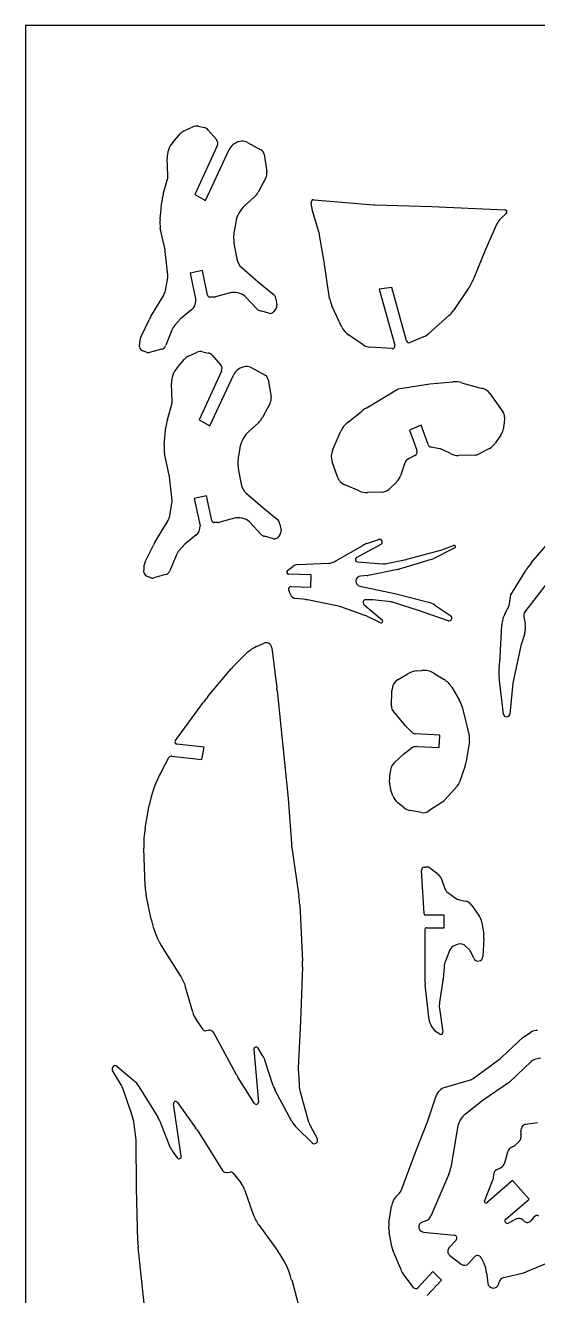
# Model space of a CAD drawing. Extents: x -388 to 195, y -213 to 246.
# Drawn here: x -388 to -265.9, y -56.7 to 246 of the extents above; entities that cross this region are included whole.
import ezdxf

# ---------------------------------------------------------------- set-up
doc = ezdxf.new("R2010")
doc.units = 0
doc.layers.add('CYAN', color=4, linetype='CONTINUOUS')

msp = doc.modelspace()

# ---------------------------------------------------------------- linework, layer by layer
at = {"layer": 'CYAN'}
for p, q in [((195, 246), (-388, 246)), ((-388, 246), (-388, -213)), ((-350.16, 220.88), (-348.1, 221.82)), ((-346.76, 221.95), (-345.4, 221.65)), ((-344.41, 221.05), (-342.48, 218.79)), ((-352.86, 218.13), (-351.08, 220.19)), ((-335.06, 218.1), (-331.84, 216.32)), ((-342.27, 217.28), (-347.6, 205.73)), ((-345.03, 204.25), (-339.4, 216.39)), ((-331.09, 215.28), (-330.45, 211.09)), ((-354.05, 210.12), (-354.18, 214.33)), ((-355.14, 205.78), (-354.17, 209.13)), ((-330.7, 209.65), (-332.49, 206.28)), ((-355.88, 199.81), (-355.49, 203.95)), ((-347.6, 205.73), (-345.03, 204.25)), ((-333.47, 205.04), (-335.68, 203.06)), ((-319.75, 202.61), (-319.86, 203.8)), ((-319.22, 204.44), (-304.99, 203.25)), ((-304.6, 203.23), (-291.08, 202.81)), ((-291.08, 202.81), (-273.71, 202.04)), ((-318.03, 196.83), (-319.59, 201.79)), ((-273.4, 201.17), (-274.67, 199.96)), ((-354.72, 192.52), (-355.84, 197.7)), ((-337.86, 199.11), (-338.22, 196.98)), ((-275.59, 198.69), (-278.34, 192.57)), ((-316.79, 189.64), (-317.86, 196.04)), ((-354.05, 186.47), (-354.66, 192.12)), ((-338.21, 193.63), (-337.62, 190.39)), ((-278.34, 192.57), (-281.07, 185.8)), ((-336.42, 188.28), (-332.41, 184.81)), ((-315.48, 180.94), (-316.79, 189.64)), ((-354.62, 182.83), (-354.07, 185.88)), ((-345.82, 187.61), (-348.72, 186.97)), ((-348.72, 186.97), (-347.36, 180.42)), ((-344.58, 181.69), (-345.82, 187.61)), ((-332.41, 184.81), (-329.04, 182.07)), ((-358.09, 176.63), (-355.03, 181.74)), ((-339.2, 182.28), (-342.67, 181.34)), ((-337.32, 182.26), (-337.89, 182.35)), ((-300.68, 183.57), (-303.63, 183.17)), ((-303.63, 183.17), (-299.91, 169.79)), ((-297.13, 170.83), (-300.68, 183.57)), ((-282.36, 183.37), (-285.95, 178.07)), ((-343.12, 181.27), (-344.06, 181.26)), ((-332.78, 178.41), (-335.64, 181.36)), ((-328.32, 180.84), (-328.07, 179.38)), ((-312.53, 174.08), (-314.93, 179.21)), ((-360.42, 171.84), (-358.52, 175.84)), ((-351, 176.11), (-352.34, 174.6)), ((-348.37, 178.22), (-351, 176.11)), ((-329.85, 177.4), (-332.01, 177.96)), ((-328.34, 178.32), (-328.86, 177.72)), ((-287.02, 176.85), (-291.83, 172.59)), ((-353.08, 173.38), (-354.55, 169.76)), ((-360.77, 169.39), (-360.82, 169.86)), ((-307.47, 169.86), (-310.96, 172.24)), ((-293.07, 171.82), (-296.26, 170.43)), ((-359.13, 168.1), (-360.08, 168.43)), ((-355.56, 168.82), (-358.41, 168.06)), ((-349.14, 167.16), (-347.08, 168.1)), ((-345.75, 168.24), (-344.38, 167.93)), ((-343.39, 167.33), (-341.46, 165.1)), ((-300.56, 169), (-305.88, 169.34)), ((-351.84, 164.41), (-350.06, 166.47)), ((-341.26, 163.57), (-346.59, 152.04)), ((-334.05, 164.38), (-330.82, 162.62)), ((-353.03, 156.4), (-353.16, 160.64)), ((-344.01, 150.55), (-338.38, 162.67)), ((-330.1, 161.58), (-329.43, 157.37)), ((-299.12, 159.4), (-291.6, 160.59)), ((-291.6, 160.59), (-286.08, 161.05)), ((-284.04, 160.86), (-279.09, 159.51)), ((-306.75, 154.81), (-299.12, 159.4)), ((-277.28, 158.26), (-274.15, 153.9)), ((-354.15, 152.06), (-353.16, 155.41)), ((-329.68, 155.95), (-331.49, 152.56)), ((-346.59, 152.04), (-344.01, 150.55)), ((-311.26, 151.32), (-307.89, 154.02)), ((-273.78, 152.68), (-273.83, 151.07)), ((-354.9, 146.09), (-354.5, 150.25)), ((-332.46, 151.32), (-334.66, 149.34)), ((-314.76, 144.77), (-312.78, 149.34)), ((-293.69, 150.75), (-296.41, 149.53)), ((-296.41, 149.53), (-294.69, 144.79)), ((-292, 146.14), (-293.69, 150.75)), ((-274.7, 148.39), (-276.04, 146.41)), ((-336.85, 145.39), (-337.22, 143.29)), ((-289.25, 145.12), (-291.26, 145.49)), ((-353.71, 138.8), (-354.84, 144)), ((-295.17, 143.51), (-296.54, 142.8)), ((-286.5, 143.88), (-288.51, 144.87)), ((-280.94, 143.61), (-284.79, 143.51)), ((-277.37, 145.19), (-279.85, 143.91)), ((-337.19, 139.92), (-336.6, 136.67)), ((-313.62, 138.4), (-314.86, 142)), ((-297.6, 141.55), (-298.6, 138.65)), ((-353.04, 132.75), (-353.65, 138.43)), ((-308.44, 135.06), (-311.83, 136.49)), ((-299.54, 137.19), (-301.32, 135.5)), ((-344.83, 133.89), (-347.73, 133.25)), ((-347.73, 133.25), (-346.34, 126.73)), ((-343.59, 127.99), (-344.83, 133.89)), ((-335.43, 134.59), (-331.39, 131.09)), ((-303.08, 134.76), (-306.43, 134.67)), ((-353.6, 129.11), (-353.06, 132.16)), ((-331.39, 131.09), (-328.02, 128.36)), ((-357.07, 122.91), (-354, 128.02)), ((-342.1, 127.54), (-343.04, 127.54)), ((-338.19, 128.56), (-341.65, 127.62)), ((-336.3, 128.54), (-336.87, 128.64)), ((-331.76, 124.69), (-334.61, 127.67)), ((-327.31, 127.15), (-327.05, 125.66)), ((-347.36, 124.5), (-349.99, 122.39)), ((-328.84, 123.68), (-331, 124.25)), ((-327.33, 124.62), (-327.85, 124)), ((-359.42, 118.15), (-357.5, 122.11)), ((-349.99, 122.39), (-351.32, 120.88)), ((-314.01, 118.37), (-307.53, 122.08)), ((-303.26, 122.29), (-309.11, 119.1)), ((-306.58, 122.51), (-303.78, 123.48)), ((-285.66, 121.47), (-290.76, 118.92)), ((-289, 120.98), (-285.93, 122.09)), ((-267.33, 117.98), (-262.38, 123.83)), ((-352.07, 119.66), (-353.53, 116.04)), ((-308.91, 118.18), (-302.76, 117.7)), ((-301.94, 117.75), (-297.26, 118.74)), ((-291.26, 118.72), (-298.87, 116.44)), ((-297.11, 118.77), (-289, 120.98)), ((-359.77, 115.69), (-359.8, 116.14)), ((-354.57, 115.13), (-357.4, 114.33)), ((-325.54, 116.07), (-324.28, 117.04)), ((-319.84, 115.08), (-325.27, 115.23)), ((-322.99, 117.5), (-315.75, 117.81)), ((-319.99, 112.1), (-319.84, 115.08)), ((-299.19, 116.36), (-306.28, 114.93)), ((-272.27, 110.29), (-268.67, 116.14)), ((-260.34, 117.38), (-268.92, 106.27)), ((-358.12, 114.37), (-359.06, 114.73)), ((-324.67, 112.25), (-319.99, 112.1)), ((-308.29, 112.35), (-299.61, 110.51)), ((-306.5, 114.9), (-308.14, 114.75)), ((-324.87, 110.51), (-325.24, 111.5)), ((-321.25, 109.18), (-323.46, 109.4)), ((-313.4, 107.61), (-320.78, 109.08)), ((-305.16, 109.13), (-306.87, 109.11)), ((-300.83, 108.61), (-305.16, 109.13)), ((-299.61, 110.51), (-291.9, 108.56)), ((-272.64, 107.66), (-272.27, 110.29)), ((-307.07, 105.41), (-312.8, 107.44)), ((-307.3, 108.01), (-302.88, 104.27)), ((-294.26, 106.57), (-300.01, 108.41)), ((-287.22, 104.14), (-294.26, 106.57)), ((-290.36, 107.86), (-286.62, 105.31)), ((-273.63, 105.9), (-272.64, 107.66)), ((-303.31, 103.65), (-306.45, 105.14)), ((-274.8, 95.64), (-274.45, 103.05)), ((-269.17, 105.09), (-268.85, 103.45)), ((-268.97, 101.14), (-269.69, 98.86)), ((-332.93, 97.95), (-331.24, 98.74)), ((-329.28, 97.67), (-328.06, 88.08)), ((-270.06, 97.43), (-271.77, 89.29)), ((-338.14, 93.53), (-335.74, 95.95)), ((-275.07, 92.94), (-274.83, 95.2)), ((-344.48, 86.05), (-339.03, 92.57)), ((-299.14, 90.09), (-296.81, 91.48)), ((-294.73, 92.17), (-293.51, 92.29)), ((-290.61, 91.62), (-288.18, 90.11)), ((-286.37, 88.3), (-284.56, 85.25)), ((-274.05, 81.86), (-275.07, 90.63)), ((-271.77, 89.29), (-272.49, 81.88)), ((-328, 87.49), (-325.37, 61.8)), ((-300.73, 83.77), (-300.63, 87.54)), ((-352.24, 75.56), (-345.55, 84.69)), ((-299.12, 81.26), (-300.26, 82.5)), ((-283.89, 83.64), (-282.21, 76.8)), ((-297.48, 79.13), (-299.12, 81.26)), ((-295.72, 77.45), (-297.48, 79.13)), ((-289.17, 76.85), (-295.05, 77.15)), ((-289.37, 73.9), (-289.17, 76.85)), ((-345.35, 74.02), (-351.87, 74.71)), ((-345.94, 71.1), (-345.35, 74.02)), ((-297.78, 72.41), (-296.12, 73.68)), ((-294.55, 74.12), (-289.37, 73.9)), ((-282.16, 75.36), (-283, 70.18)), ((-355.56, 68.22), (-353.78, 71.52)), ((-353.08, 71.87), (-345.94, 71.1)), ((-300.03, 70.31), (-297.78, 72.41)), ((-301.17, 65.62), (-301.07, 67.97)), ((-283.15, 69.59), (-284.5, 65.67)), ((-300.41, 62.42), (-300.95, 64)), ((-285.01, 64.8), (-287.98, 61.43)), ((-325.37, 61.8), (-324.6, 51.02)), ((-297.73, 59.55), (-299.24, 60.75)), ((-288.51, 60.96), (-291.81, 58.81)), ((-359.43, 54.71), (-358.46, 60.07)), ((-293.61, 58.43), (-296.29, 58.9)), ((-359.45, 40.91), (-359.78, 49.93)), ((-324.5, 50.08), (-322.79, 38.52)), ((-292.97, 45.37), (-292.6, 45.42)), ((-292.97, 34.28), (-293.54, 44.67)), ((-291.36, 45.07), (-289.62, 43.73)), ((-289, 42.91), (-287.91, 40.11)), ((-357.99, 33), (-359.19, 38.72)), ((-322.59, 36.49), (-321.95, 23.03)), ((-287.32, 39.34), (-285.56, 38.08)), ((-284.51, 37.63), (-283.2, 37.33)), ((-288.16, 33.94), (-292.6, 33.94)), ((-288.16, 30.96), (-288.16, 33.94)), ((-281.54, 36.25), (-279.9, 33.91)), ((-292.74, 18.07), (-292.74, 30.59)), ((-292.37, 30.96), (-288.16, 30.96)), ((-279.21, 32.25), (-278.74, 29.38)), ((-278.69, 28.43), (-278.94, 24.12)), ((-350.97, 19.44), (-355.11, 25.91)), ((-286.79, 25.68), (-287.88, 23.03)), ((-284.84, 27.02), (-285.66, 26.75)), ((-282.23, 25.78), (-283.05, 26.6)), ((-281.12, 23.7), (-281.74, 25.06)), ((-321.92, 21.64), (-322.42, 8.73)), ((-288.21, 21.64), (-288.41, 18.79)), ((-288.46, 18.39), (-289.27, 13.24)), ((-348.1, 10.81), (-349.81, 16.83)), ((-291.78, 9.05), (-292.7, 17.33)), ((-345.65, 6.72), (-347.38, 9.27)), ((-289.3, 11.7), (-288.48, 6.1)), ((-344.31, 6.52), (-344.95, 6.43)), ((-322.42, 8.73), (-322.99, -2.48)), ((-290.49, 6.57), (-291.26, 7.68)), ((-289.22, 5.6), (-290.09, 6.17)), ((-337.64, -4.06), (-343.1, 5.95)), ((-274.41, 0.13), (-269.34, 4.88)), ((-269.34, 4.88), (-267.61, 6.03)), ((-333.55, 1.96), (-332.46, -10.58)), ((-331.44, 0.55), (-332.53, 2.29)), ((-366.09, -2.11), (-362.16, -5.43)), ((-328.91, -6.69), (-330.82, -0.79)), ((-322.99, -2.48), (-322.76, -6.37)), ((-281.23, -4.97), (-275.27, -0.62)), ((-267.41, -0.94), (-272.57, -5.87)), ((-265.16, -0.09), (-266.34, -0.37)), ((-365.32, -6.21), (-367.24, -3.07)), ((-333.37, -10.91), (-337.32, -4.61)), ((-287.84, -7.04), (-281.89, -5.3)), ((-272.57, -5.87), (-278.91, -10.14)), ((-362.63, -13.53), (-364.81, -7.29)), ((-360.92, -6.89), (-356.43, -14.18)), ((-324.47, -15.2), (-328.5, -7.66)), ((-322.37, -8.67), (-320.57, -15.02)), ((-350.83, -23.47), (-352.66, -11.01)), ((-351.75, -10.66), (-347.43, -16.68)), ((-292.17, -15.3), (-290.19, -9.3)), ((-278.91, -10.14), (-283.08, -13.43)), ((-355.97, -15.1), (-353.7, -20.87)), ((-361.61, -19.68), (-362.08, -15.81)), ((-347.08, -17.2), (-341.04, -26.87)), ((-319.62, -20.3), (-323.31, -16.73)), ((-320.11, -16.16), (-318.4, -19.41)), ((-294.83, -22.09), (-292.17, -15.3)), ((-284.99, -16.73), (-286.55, -26.18)), ((-269.89, -17.65), (-269.76, -16.88)), ((-268.75, -15.84), (-265.9, -15.42)), ((-361.51, -30.91), (-361.61, -19.68)), ((-272.2, -21.41), (-271.62, -21.12)), ((-271.43, -20.97), (-270.31, -19.96)), ((-269.79, -18.57), (-269.86, -18.32)), ((-352.99, -22.19), (-351.82, -23.87)), ((-298.31, -31.48), (-294.83, -22.09)), ((-273.73, -25.04), (-272.99, -22.41)), ((-275.71, -26.7), (-274.72, -26.23)), ((-339.8, -27.37), (-339.15, -27.24)), ((-338.46, -27.49), (-336.57, -29.92)), ((-287.04, -27.74), (-291.38, -37.75)), ((-278.57, -34.16), (-276.48, -28.98)), ((-271.87, -29.23), (-277.97, -34.58)), ((-276.41, -28.61), (-276.33, -27.64)), ((-267.91, -33.69), (-271.87, -29.23)), ((-361.21, -43.8), (-361.51, -30.91)), ((-335.75, -31.43), (-333.67, -37.33)), ((-299.66, -33.17), (-298.79, -32.25)), ((-301.33, -39.34), (-300.73, -35.4)), ((-273.51, -38.44), (-267.91, -33.69)), ((-292.6, -38.89), (-293.36, -39.17)), ((-271.05, -38.47), (-272.86, -39.41)), ((-269.02, -39.02), (-269.42, -38.67)), ((-266.77, -37.97), (-267.48, -38.87)), ((-332.36, -39.86), (-327.82, -46.08)), ((-300.66, -45), (-301.3, -41.55)), ((-293.09, -41.55), (-285.75, -42.29)), ((-359.65, -58.6), (-361.11, -45.19)), ((-285.31, -43.45), (-286.97, -45.26)), ((-298.6, -50.15), (-300.41, -45.86)), ((-286.84, -47.12), (-284.14, -49.21)), ((-282.29, -49), (-280.99, -47.5)), ((-279.33, -47.7), (-278.64, -49.13)), ((-268.73, -51.07), (-261.93, -48.26)), ((-290.88, -50.94), (-294.48, -54.81)), ((-288.8, -53.05), (-290.88, -50.94)), ((-278.04, -51.26), (-277.79, -53.74)), ((-273.93, -52.4), (-269.24, -51.24)), ((-324.52, -52.97), (-322.99, -58.63)), ((-295.47, -54.76), (-297.93, -51.54)), ((-292.2, -56.69), (-288.8, -53.05)), ((-275.17, -53.92), (-275.04, -53.5))]:
    msp.add_line(p, q, dxfattribs=at)
for centre, radius, start, end in [((-347.25, 219.9), 2.11, 76.6474, 113.9066), ((-345.81, 219.83), 1.86, 40.9785, 77.1344), ((-348.65, 214.53), 5.54, 139.5142, 182.0275), ((-349.04, 218.43), 2.7, 114.4319, 139.1187), ((-343.56, 217.88), 1.42, 335.2357, 40.0365), ((-336.28, 214.98), 3.42, 92.4291, 155.6253), ((-336.23, 216.01), 2.4, 60.8174, 94.57), ((-332.51, 215.05), 1.43, 9.0519, 62.1722), ((-357.27, 210.03), 3.22, 343.8391, 1.6397), ((-332.73, 210.74), 2.31, 331.7954, 8.6652), ((-336.5, 208.43), 4.55, 311.7052, 331.8067), ((-345.64, 203.03), 9.89, 163.8589, 174.6954), ((-331.13, 197.96), 6.83, 131.7825, 170.2964), ((-319.27, 203.85), 0.597, 85.1984, 184.8016), ((-304.35, 210.66), 7.44, 265.0285, 268.0767), ((-347.06, 198.95), 8.87, 174.4639, 188.1223), ((-315.95, 202.92), 3.82, 184.7538, 197.289), ((-272.04, 197.08), 3.89, 132.5004, 155.6118), ((-273.73, 201.54), 0.498, 311.3003, 86.9727), ((-328.66, 195.34), 9.7, 170.257, 190.15), ((-325.52, 194.75), 7.77, 9.5347, 15.5229), ((-358.29, 191.74), 3.65, 6.0244, 12.3434), ((-334.07, 191.01), 3.6, 189.8959, 229.1752), ((-356.13, 186.26), 2.09, 349.2989, 5.6624), ((-292.94, 190.56), 12.79, 325.8029, 338.1396), ((-357.72, 183.37), 3.15, 328.8383, 350.0496), ((-344.06, 181.79), 0.529, 190.7285, 270.1251), ((-338.38, 179.33), 3.06, 80.7077, 105.514), ((-337.81, 179.31), 2.99, 43.3372, 80.4589), ((-330.28, 180.52), 1.99, 9.3806, 51.5988), ((-350.06, 180.32), 2.7, 308.6686, 2.0715), ((-343.17, 182.97), 1.71, 271.8331, 286.9921), ((-329.37, 179.15), 1.32, 320.9653, 10.2411), ((-309.06, 182), 6.5, 189.4027, 205.4754), ((-349.56, 171.52), 9.94, 149.0814, 154.2554), ((-331.59, 179.55), 1.65, 223.8113, 255.1022), ((-329.61, 178.34), 0.974, 255.789, 320.4186), ((-291.28, 181.69), 6.44, 311.3846, 325.783), ((-349.21, 171.85), 4.16, 138.6541, 158.3689), ((-308.42, 176), 4.54, 205.0296, 235.8417), ((-294.88, 176.13), 4.67, 292.8226, 310.772), ((-356.92, 170.11), 3.9, 153.6512, 183.7025), ((-356.01, 170.32), 1.57, 286.6489, 339.0369), ((-305.72, 172.51), 3.18, 236.6645, 267.1369), ((-300.5, 169.61), 0.619, 265.1065, 16.2395), ((-296.51, 171.03), 0.652, 198.2959, 292.5327), ((-359.65, 169.47), 1.12, 183.9272, 247.4979), ((-358.71, 169.17), 1.15, 248.3481, 284.8074), ((-348.01, 164.71), 2.7, 114.7774, 139.4359), ((-346.22, 166.19), 2.1, 77.0498, 114.3512), ((-344.79, 166.13), 1.85, 40.7937, 77.3192), ((-347.62, 160.82), 5.54, 139.6739, 181.9008), ((-342.55, 164.19), 1.43, 334.3147, 40.001), ((-335.25, 161.23), 3.45, 92.6989, 155.3556), ((-335.22, 162.31), 2.38, 60.4561, 94.5498), ((-331.52, 161.37), 1.43, 8.3284, 60.844), ((-285.58, 155.19), 5.88, 74.8541, 94.8537), ((-279.95, 156.33), 3.3, 35.8381, 74.8263), ((-356.26, 156.3), 3.23, 343.9798, 1.7702), ((-331.68, 157.04), 2.27, 331.5823, 8.3687), ((-301.55, 146.11), 10.14, 120.8823, 128.7317), ((-344.65, 149.31), 9.89, 163.8646, 174.5599), ((-335.5, 154.69), 4.55, 312.0394, 331.9674), ((-275.74, 152.74), 1.96, 358.1577, 36.0005), ((-330.11, 144.24), 6.83, 131.7767, 170.3021), ((-307.97, 147.23), 5.25, 128.8549, 156.3344), ((-279.01, 151.27), 5.18, 326.3247, 357.8168), ((-346.07, 145.27), 8.87, 174.6875, 188.1897), ((-291.06, 146.48), 1, 199.847, 258.4082), ((-279.09, 148.42), 3.66, 297.9777, 326.5798), ((-327.67, 141.67), 9.68, 172.8893, 190.4339), ((-327.67, 141.66), 9.68, 170.3441, 172.8492), ((-311.29, 143.26), 3.79, 156.4643, 199.5114), ((-295.5, 140.83), 2.23, 118.0303, 161.1645), ((-295.67, 144.43), 1.04, 298.3525, 20.5587), ((-289.75, 142.44), 2.72, 62.955, 79.5153), ((-284.9, 147.11), 3.6, 243.7052, 271.8116), ((-281.05, 146.16), 2.55, 272.4279, 298.0401), ((-357.3, 138.03), 3.66, 6.2405, 12.0842), ((-333.05, 137.29), 3.6, 189.9108, 228.5869), ((-310.57, 139.47), 3.23, 199.2277, 246.9343), ((-302.07, 139.86), 3.68, 313.5523, 340.8926), ((-306.55, 139.47), 4.8, 246.8301, 271.4391), ((-303.17, 137.44), 2.68, 271.9658, 313.7569), ((-355.14, 132.53), 2.11, 349.849, 6.0275), ((-356.72, 129.62), 3.16, 329.4091, 350.6047), ((-343.04, 128.1), 0.554, 191.0747, 270.156), ((-342.16, 129.25), 1.71, 272.0392, 287.2806), ((-337.37, 125.61), 3.06, 80.6896, 105.5208), ((-336.76, 125.57), 3, 44.386, 81.2621), ((-329.29, 126.8), 2.01, 9.8802, 50.9528), ((-349.04, 126.61), 2.7, 308.5035, 2.5441), ((-330.58, 125.86), 1.67, 224.468, 255.3949), ((-328.36, 125.45), 1.32, 321.2716, 9.3057), ((-348.51, 117.86), 9.94, 149.4866, 154.6716), ((-328.6, 124.62), 0.976, 255.6332, 320.2445), ((-304.77, 117.23), 5.58, 108.8638, 119.5916), ((-303.58, 122.86), 0.655, 299.3602, 108.4374), ((-285.79, 121.78), 0.338, 293.6756, 113.6756), ((-355.91, 116.44), 3.9, 153.9424, 184.377), ((-348.23, 118.12), 4.14, 138.3517, 158.1449), ((-315.9, 121.25), 3.44, 272.4594, 303.2292), ((-308.86, 118.67), 0.498, 120.3858, 264.266), ((-297.65, 121.38), 2.66, 278.4472, 281.6742), ((-292.13, 121.64), 3.05, 286.631, 296.688), ((-358.66, 115.77), 1.11, 183.8907, 249.2143), ((-354.96, 116.61), 1.54, 284.6521, 338.2559), ((-325.27, 115.7), 0.461, 126.1202, 269.9622), ((-322.89, 115.22), 2.28, 92.4783, 127.471), ((-302.54, 120.58), 2.89, 265.6573, 281.993), ((-299.91, 120.01), 3.71, 281.1856, 286.2869), ((-256.12, 108.38), 14.76, 139.4486, 148.276), ((-357.7, 115.45), 1.15, 248.4981, 285.1005), ((-324.7, 111.68), 0.57, 87.5113, 198.3426), ((-308.01, 113.54), 1.22, 95.9278, 257.0536), ((-306.67, 116.94), 2.04, 274.8212, 281.0939), ((-323.28, 111.08), 1.69, 199.4317, 263.9817), ((-322.15, 103.64), 5.61, 75.8439, 80.7583), ((-306.87, 108.48), 0.631, 90.0481, 228.1093), ((-314.3, 103.37), 4.34, 69.6724, 77.8949), ((-301.47, 104.18), 4.48, 70.8794, 81.676), ((-293.13, 103.79), 4.92, 55.8149, 75.538), ((-267.68, 105.38), 1.52, 144.5025, 191.3711), ((-309.39, 99.29), 6.54, 63.3649, 69.2839), ((-303.18, 104.01), 0.387, 250.7153, 40.7931), ((-286.99, 104.76), 0.658, 250.1151, 55.7284), ((-268.08, 102.76), 6.38, 150.454, 177.327), ((-273.42, 102.54), 4.66, 342.5796, 11.2769), ((-328.49, 88.7), 10.26, 115.6345, 134.9906), ((-330.65, 97.5), 1.37, 7.1809, 115.6958), ((-255.49, 94.44), 14.87, 162.6769, 168.4054), ((-281.51, 95.92), 6.72, 353.8171, 357.6198), ((-327.7, 83), 14.83, 134.7321, 139.814), ((-294.21, 87.09), 5.11, 95.8216, 120.6559), ((-293.04, 87.72), 4.59, 58.1222, 95.9161), ((-264.93, 91.79), 10.2, 173.5115, 186.4885), ((-350.95, 85.11), 23.08, 5.9027, 7.3835), ((-297.58, 87.46), 3.06, 120.7225, 178.5988), ((-291.02, 85.47), 5.44, 31.4022, 58.5978), ((-323.9, 68.79), 26.86, 140.0236, 143.715), ((-289.59, 82.22), 5.87, 13.9961, 31.0873), ((-298.92, 83.72), 1.81, 178.4405, 222.1987), ((-273.28, 82.04), 0.799, 193.2575, 348.6638), ((-294.99, 78.18), 1.03, 225.3067, 266.7305), ((-285.78, 75.96), 3.67, 350.6708, 13.3052), ((-351.82, 75.24), 0.531, 142.4786, 264.6121), ((-294.74, 71.82), 2.31, 85.3028, 126.4728), ((-353.17, 71.17), 0.698, 82.7539, 150.3763), ((-297.73, 67.88), 3.35, 133.5044, 178.3321), ((-286.53, 70.74), 3.57, 341.1433, 351.0001), ((-331.84, 55.19), 27.07, 151.2245, 169.6247), ((-296.54, 65.45), 4.64, 177.8944, 198.177), ((-286.94, 66.51), 2.58, 318.4594, 341.0472), ((-296.99, 63.56), 3.6, 198.4736, 231.2137), ((-290, 63.14), 2.65, 304.4923, 319.7418), ((-295.75, 62.03), 3.17, 231.3797, 260.1333), ((-293.19, 60.93), 2.54, 260.4517, 303.0668), ((-337.59, 50.73), 22.2, 169.6732, 182.0786), ((-312.77, 51.83), 11.86, 183.9071, 188.4874), ((-292.4, 43.71), 1.72, 52.3223, 96.3687), ((-292.89, 44.72), 0.649, 96.7424, 184.4228), ((-290.76, 42.22), 1.89, 21.5498, 52.9876), ((-346.41, 41.37), 13.05, 182.0588, 191.7301), ((-286.32, 40.73), 1.71, 201.2854, 234.4155), ((-342.87, 35.52), 20.3, 2.7356, 8.4995), ((-283.93, 40.43), 2.86, 235.3434, 258.1963), ((-283.78, 34.64), 2.76, 35.6271, 77.8303), ((-292.6, 34.31), 0.374, 184.0829, 270.0753), ((-283.17, 31.57), 4.02, 9.7746, 35.6283), ((-337.46, 37.2), 20.96, 191.5562, 212.5957), ((-292.37, 30.59), 0.372, 89.8164, 179.8175), ((-282.95, 28.69), 4.27, 356.5518, 9.2308), ((-285.06, 24.97), 1.88, 108.5944, 157.5749), ((-284.29, 25.36), 1.75, 45.0498, 108.2135), ((-283.94, 24.07), 2.42, 24.2837, 45.0868), ((-340.81, 22.01), 18.9, 358.8738, 3.0882), ((-283.79, 21.35), 4.42, 157.6141, 176.1675), ((-280.08, 24.17), 1.14, 204.4788, 357.3711), ((-359.13, 14.23), 9.68, 15.6118, 32.556), ((-292.87, 19.1), 4.47, 350.946, 356.0725), ((-286.13, 18.08), 6.62, 180.061, 186.5217), ((-283.89, 12.39), 5.45, 171.0044, 187.2219), ((-342.97, 12.27), 5.34, 195.9073, 214.2042), ((-345.08, 7.12), 0.695, 214.9675, 280.2128), ((-344.11, 5.38), 1.16, 29.3141, 99.8382), ((-288.85, 9.37), 2.94, 186.21, 214.9676), ((-289.25, 7.41), 1.49, 214.1583, 235.8417), ((-288.95, 6), 0.482, 235.4681, 11.9965), ((-266, 3.55), 2.95, 87.9094, 122.8839), ((-333, 2.01), 0.548, 30.8083, 185.2546), ((-336.92, -2.8), 6.42, 18.1902, 31.3859), ((-279.25, 4.82), 6.74, 306.2522, 315.985), ((-366.59, -2.68), 0.758, 48.8219, 211.6508), ((-265.83, -2.63), 2.32, 102.8755, 133.1767), ((-366.19, -10.1), 6.18, 31.34, 49.1995), ((-328.44, 0.93), 10.47, 208.4924, 211.9585), ((-282.48, -3.29), 2.09, 286.3995, 306.7306), ((-370.16, -9.17), 5.67, 19.3943, 31.4932), ((-323.32, -4.85), 5.89, 198.251, 208.5195), ((-311.76, -5.67), 11.03, 183.6343, 195.8077), ((-286.87, -10.41), 3.51, 106.0847, 161.4901), ((-352.17, -10.93), 0.501, 33.1297, 188.4058), ((-332.96, -10.63), 0.501, 213.7564, 4.89), ((-373, -17.23), 11.01, 7.3922, 19.6084), ((-361.46, -17.28), 5.91, 21.6246, 31.6239), ((-315.11, -13.5), 5.67, 195.5765, 207.985), ((-279.83, -17.53), 5.22, 128.4398, 171.2635), ((-355.98, -22.76), 10.48, 31.9788, 35.4014), ((-319.02, -12.27), 6.19, 208.1641, 226.0848), ((-268.15, -17.92), 1.76, 171.0111, 193.0507), ((-268.55, -17.05), 1.23, 99.4886, 171.8438), ((-347.73, -18.51), 6.42, 201.5336, 214.9324), ((-319.11, -19.72), 0.772, 228.6075, 23.9391), ((-272.06, -20.33), 0.898, 298.8717, 314.6469), ((-271.43, -18.74), 1.65, 312.7102, 6.1777), ((-351.37, -23.55), 0.551, 215.9114, 7.7388), ((-271.43, -22.83), 1.62, 118.469, 164.8799), ((-340.07, -26.25), 1.15, 212.6737, 283.4573), ((-339.01, -27.93), 0.705, 38.877, 101.9149), ((-294.14, -24.63), 7.75, 336.345, 348.4702), ((-275.22, -27.7), 1.12, 116.3346, 176.8884), ((-275.53, -24.55), 1.86, 295.6948, 344.7843), ((-340.79, -33.18), 5.33, 19.1262, 37.69), ((-277.61, -28.56), 1.2, 339.7095, 357.8119), ((-296.61, -35.99), 4.16, 137.1626, 171.778), ((-300.45, -30.69), 2.28, 316.8166, 339.8704), ((-278.21, -34.29), 0.378, 159.7301, 309.8885), ((-324.51, -34.18), 9.69, 198.9869, 215.8975), ((-294.68, -40.33), 6.73, 171.4854, 190.3667), ((-293.02, -40.33), 1.22, 106.3753, 266.632), ((-293.31, -36.91), 2.11, 289.9462, 336.4631), ((-273.14, -38.89), 0.587, 129.8823, 297.692), ((-270.39, -39.76), 1.46, 48.3963, 117.3536), ((-268.33, -38.2), 1.08, 229.7, 321.5984), ((-266.02, -38.6), 0.975, 62.6813, 140.2451), ((-285.83, -42.99), 0.699, 317.9007, 83.7498), ((-342.33, -43.14), 18.9, 182.0123, 186.2287), ((-296.59, -44.25), 4.14, 190.3272, 202.8104), ((-286.05, -46.13), 1.26, 136.5833, 231.4732), ((-344.78, -58.43), 20.97, 15.0733, 36.062), ((-280.23, -48.14), 0.999, 26.1542, 140.1408), ((-294.8, -49.18), 3.92, 194.3408, 217.0496), ((-283.32, -48.14), 1.34, 232.4641, 320.1517), ((-284.37, -51.88), 6.35, 5.5568, 25.6233), ((-270.06, -47.89), 3.45, 283.6935, 292.6982), ((-276.46, -53.56), 1.34, 187.8326, 344.6012), ((-273.58, -53.87), 1.51, 103.3854, 165.7512), ((-294.95, -54.36), 0.654, 217.6805, 316.5536)]:
    msp.add_arc(centre, radius, start, end, dxfattribs=at)

doc.saveas('drawing.dxf')
